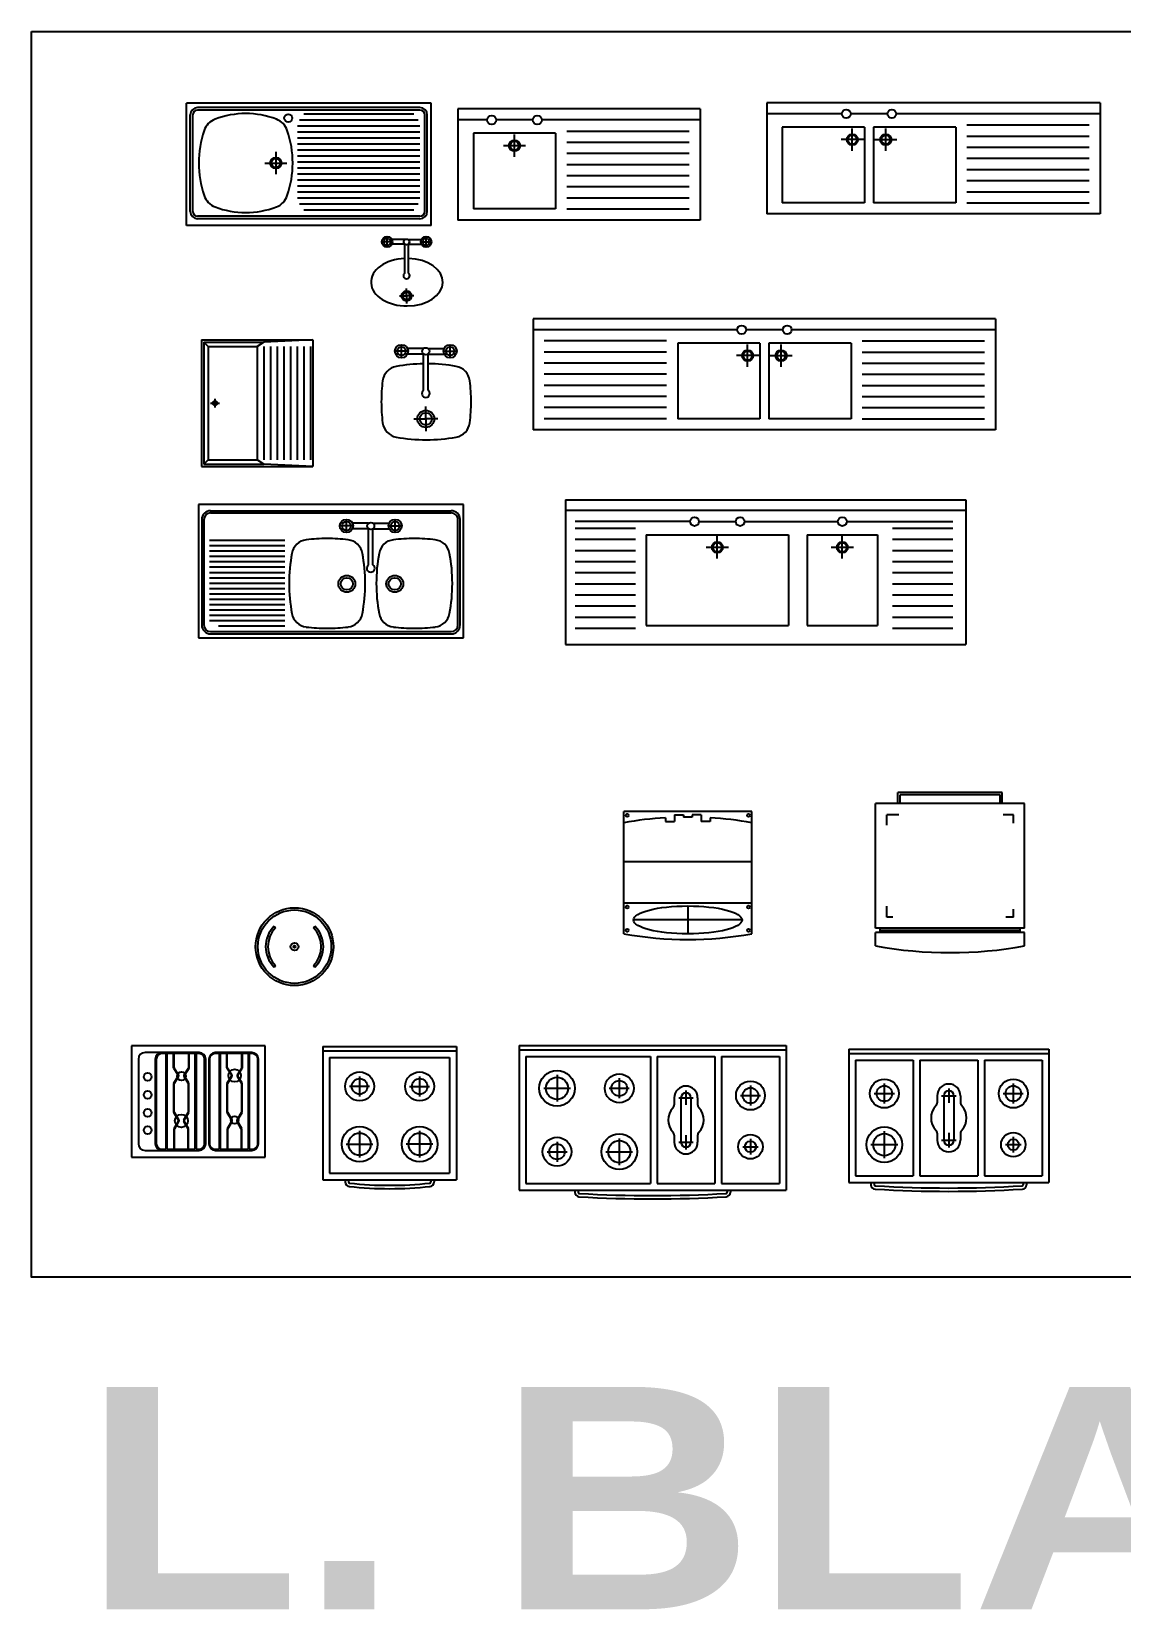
# Model space of a CAD drawing. Header units: centimetres. Extents: x 56177 to 99483, y 493 to 15482.
# Drawn here: x 59094 to 59584, y 3687 to 4398 of the extents above; entities that cross this region are included whole.
import ezdxf

# ---------------------------------------------------------------- set-up
doc = ezdxf.new("R2010")
doc.units = ezdxf.units.CM
doc.header["$MEASUREMENT"] = 0
doc.layers.add('010', color=252, linetype='Continuous')
doc.layers.add('010_BLOQUES', color=250, linetype='Continuous')
doc.styles.get("Standard").update_dxf_attribs({"font": 'txt.shx'})

# ---------------------------------------------------------------- blocks, each defined once
blk = doc.blocks.new('A$C45623FF6')
at = {"layer": '010_BLOQUES'}
for p, q in [((1.7964, -0.3216), (0.6964, -0.3216)), ((0.6964, -0.8716), (0.6964, -0.3216)), ((1.7464, -0.3416), (0.7464, -0.3416)), ((1.7464, -0.3526), (0.7464, -0.3526)), ((1.7964, -0.8716), (1.7964, -0.3216)), ((0.7134, -0.8086), (0.7134, -0.3746)), ((0.7244, -0.8086), (0.7244, -0.3746)), ((1.7464, -0.4256), (1.1964, -0.4256)), ((1.7384, -0.3986), (1.2044, -0.3986)), ((1.7184, -0.3716), (1.2244, -0.3716)), ((1.7684, -0.8086), (1.7684, -0.3746)), ((1.7794, -0.8086), (1.7794, -0.3746)), ((1.7464, -0.4526), (1.1964, -0.4526)), ((1.7464, -0.4796), (1.1964, -0.4796)), ((1.0985, -0.5411), (1.0985, -0.6411)), ((1.7464, -0.5066), (1.1964, -0.5066)), ((1.7464, -0.5336), (1.1964, -0.5336)), ((1.7464, -0.5606), (1.1964, -0.5606)), ((1.0485, -0.5911), (1.1485, -0.5911)), ((1.7464, -0.5876), (1.1964, -0.5876)), ((1.7464, -0.6146), (1.1964, -0.6146)), ((1.7464, -0.6416), (1.1964, -0.6416)), ((1.7464, -0.6686), (1.1964, -0.6686)), ((1.7464, -0.6956), (1.1964, -0.6956)), ((1.7464, -0.7226), (1.1964, -0.7226)), ((1.7464, -0.7496), (1.1964, -0.7496)), ((1.7384, -0.7766), (1.2044, -0.7766)), ((1.7464, -0.8306), (0.7464, -0.8306)), ((1.7464, -0.8416), (0.7464, -0.8416)), ((1.7184, -0.8036), (1.2244, -0.8036)), ((1.7964, -0.8716), (0.6964, -0.8716))]:
    blk.add_line(p, q, dxfattribs=at)
for centre, radius in [((1.1544, -0.3886), 0.018), ((1.0985, -0.5911), 0.025), ((1.0985, -0.5911), 0.02)]:
    blk.add_circle(centre, radius, dxfattribs=at)
for centre, radius, start, end in [((0.7464, -0.3746), 0.033, 90, 180), ((0.7464, -0.3746), 0.022, 90, 180), ((1.7464, -0.3746), 0.033, 0, 90), ((1.7464, -0.3746), 0.022, 0, 90), ((0.8544, -0.4716), 0.083, 110.88839, 160.99761), ((0.9629, -0.7559), 0.3873, 69.11161, 110.88839), ((1.0714, -0.4716), 0.083, 19.00239, 69.11161), ((1.2014, -0.5911), 0.45, 160.99761, 199.00239), ((0.7244, -0.5911), 0.45, 340.99761, 19.00239), ((0.8544, -0.7106), 0.083, 199.00239, 249.11161), ((1.0714, -0.7106), 0.083, 290.88839, 340.99761), ((0.7464, -0.8086), 0.033, 180, 270), ((0.7464, -0.8086), 0.022, 180, 270), ((0.9629, -0.4263), 0.3873, 249.11161, 290.88839), ((1.7464, -0.8086), 0.033, 270, 0), ((1.7464, -0.8086), 0.022, 270, 0)]:
    blk.add_arc(centre, radius, start, end, dxfattribs=at)
blk = doc.blocks.new('A$C554416AC')
at = {"layer": '010_BLOQUES'}
for p, q in [((3.0068, -0.3473), (1.9168, -0.3473)), ((1.9168, -0.3473), (1.9168, -0.8473)), ((3.0068, -0.3473), (3.0068, -0.8473)), ((2.0493, -0.3973), (1.9168, -0.3973)), ((2.2543, -0.3973), (2.0893, -0.3973)), ((3.0068, -0.3973), (2.2943, -0.3973)), ((2.3568, -0.4573), (1.9868, -0.4573)), ((1.9868, -0.4573), (1.9868, -0.7973)), ((2.1718, -0.5633), (2.1718, -0.4633)), ((2.3568, -0.4573), (2.3568, -0.7973)), ((2.4068, -0.4473), (2.9568, -0.4473)), ((2.4068, -0.4973), (2.9568, -0.4973)), ((2.2218, -0.5133), (2.1218, -0.5133)), ((2.4068, -0.5473), (2.9568, -0.5473)), ((2.4068, -0.5973), (2.9568, -0.5973)), ((2.4068, -0.6473), (2.9568, -0.6473)), ((2.4068, -0.6973), (2.9568, -0.6973)), ((2.4068, -0.7473), (2.9568, -0.7473)), ((3.0068, -0.8473), (1.9168, -0.8473)), ((2.3568, -0.7973), (1.9868, -0.7973)), ((2.4068, -0.7973), (2.9568, -0.7973))]:
    blk.add_line(p, q, dxfattribs=at)
for centre, radius in [((2.0693, -0.3973), 0.02), ((2.2743, -0.3973), 0.02), ((2.1718, -0.5133), 0.025), ((2.1718, -0.5133), 0.02)]:
    blk.add_circle(centre, radius, dxfattribs=at)
blk = doc.blocks.new('A$C5D287D89')
at = {"layer": '010_BLOQUES'}
for p, q in [((4.8063, -0.3198), (3.3063, -0.3198)), ((3.3063, -0.3198), (3.3063, -0.8198)), ((4.8063, -0.3198), (4.8063, -0.8198)), ((3.6438, -0.3698), (3.3063, -0.3698)), ((3.8488, -0.3698), (3.6838, -0.3698)), ((4.8063, -0.3698), (3.8888, -0.3698)), ((4.2063, -0.4198), (4.7563, -0.4198)), ((3.7463, -0.4298), (3.3763, -0.4298)), ((3.3763, -0.4298), (3.3763, -0.7698)), ((3.7409, -0.4858), (3.6409, -0.4858)), ((3.6909, -0.5358), (3.6909, -0.4358)), ((3.7463, -0.4298), (3.7463, -0.7698)), ((4.1563, -0.4298), (3.7863, -0.4298)), ((3.7863, -0.4298), (3.7863, -0.7698)), ((3.7916, -0.4858), (3.8916, -0.4858)), ((3.8416, -0.5358), (3.8416, -0.4358)), ((4.1563, -0.4298), (4.1563, -0.7698)), ((4.2063, -0.4698), (4.7563, -0.4698)), ((4.2063, -0.5198), (4.7563, -0.5198)), ((4.2063, -0.5698), (4.7563, -0.5698)), ((4.2063, -0.6198), (4.7563, -0.6198)), ((4.2063, -0.6698), (4.7563, -0.6698)), ((3.7463, -0.7698), (3.3763, -0.7698)), ((4.1563, -0.7698), (3.7863, -0.7698)), ((4.2063, -0.7198), (4.7563, -0.7198)), ((4.2063, -0.7698), (4.7563, -0.7698)), ((4.8063, -0.8198), (3.3063, -0.8198))]:
    blk.add_line(p, q, dxfattribs=at)
for centre, radius in [((3.6638, -0.3698), 0.02), ((3.8688, -0.3698), 0.02), ((3.6909, -0.4858), 0.025), ((3.6909, -0.4858), 0.02), ((3.8416, -0.4858), 0.025), ((3.8416, -0.4858), 0.02)]:
    blk.add_circle(centre, radius, dxfattribs=at)
blk = doc.blocks.new('A$C451C27B1')
for p, q in [((0.7644, -1.386), (1.2644, -1.386)), ((0.7644, -1.386), (0.7644, -1.956)), ((0.7944, -1.416), (0.7744, -1.396)), ((0.7744, -1.396), (1.0444, -1.396)), ((0.7744, -1.396), (0.7744, -1.946)), ((0.7944, -1.416), (1.0144, -1.416)), ((0.7944, -1.416), (0.7944, -1.926)), ((1.0444, -1.396), (1.0144, -1.416)), ((1.0144, -1.416), (1.0144, -1.926)), ((1.2644, -1.386), (1.0444, -1.396)), ((1.0444, -1.416), (1.0444, -1.926)), ((1.0744, -1.416), (1.0744, -1.926)), ((1.1044, -1.416), (1.1044, -1.926)), ((1.1344, -1.416), (1.1344, -1.926)), ((1.1644, -1.416), (1.1644, -1.926)), ((1.1944, -1.416), (1.1944, -1.926)), ((1.2244, -1.416), (1.2244, -1.926)), ((1.2544, -1.416), (1.2544, -1.926)), ((1.2644, -1.386), (1.2644, -1.956)), ((0.8044, -1.671), (0.8444, -1.671)), ((0.8244, -1.651), (0.8244, -1.691)), ((0.7644, -1.956), (1.2644, -1.956)), ((0.7944, -1.926), (0.7744, -1.946)), ((0.7744, -1.946), (1.0444, -1.946)), ((0.7944, -1.926), (1.0144, -1.926)), ((1.0444, -1.946), (1.0144, -1.926)), ((1.2644, -1.956), (1.0444, -1.946))]:
    blk.add_line(p, q)
blk.add_circle((0.8244, -1.671), 0.01)
blk = doc.blocks.new('A$C79B8653F')
at = {"layer": '010_BLOQUES'}
for p, q in [((4.3358, -1.291), (2.2558, -1.291)), ((2.2558, -1.291), (2.2558, -1.791)), ((3.1733, -1.341), (2.2558, -1.341)), ((3.3783, -1.341), (3.2133, -1.341)), ((4.3358, -1.341), (3.4183, -1.341)), ((4.3358, -1.291), (4.3358, -1.791)), ((2.8558, -1.391), (2.3058, -1.391)), ((3.2758, -1.401), (2.9058, -1.401)), ((2.9058, -1.401), (2.9058, -1.741)), ((3.2204, -1.507), (3.2204, -1.407)), ((3.2758, -1.401), (3.2758, -1.741)), ((3.3158, -1.401), (3.3158, -1.741)), ((3.6858, -1.401), (3.3158, -1.401)), ((3.3711, -1.507), (3.3711, -1.407)), ((3.6858, -1.401), (3.6858, -1.741)), ((3.7358, -1.391), (4.2858, -1.391)), ((2.8558, -1.441), (2.3058, -1.441)), ((2.8558, -1.491), (2.3058, -1.491)), ((3.2704, -1.457), (3.1704, -1.457)), ((3.3211, -1.457), (3.4211, -1.457)), ((3.7358, -1.441), (4.2858, -1.441)), ((3.7358, -1.491), (4.2858, -1.491)), ((2.8558, -1.541), (2.3058, -1.541)), ((3.7358, -1.541), (4.2858, -1.541)), ((2.8558, -1.591), (2.3058, -1.591)), ((3.7358, -1.591), (4.2858, -1.591)), ((2.8558, -1.641), (2.3058, -1.641)), ((2.8558, -1.691), (2.3058, -1.691)), ((3.7358, -1.641), (4.2858, -1.641)), ((3.7358, -1.691), (4.2858, -1.691)), ((2.8558, -1.741), (2.3058, -1.741)), ((3.2758, -1.741), (2.9058, -1.741)), ((3.6858, -1.741), (3.3158, -1.741)), ((3.7358, -1.741), (4.2858, -1.741)), ((4.3358, -1.791), (2.2558, -1.791))]:
    blk.add_line(p, q, dxfattribs=at)
for centre, radius in [((3.1933, -1.341), 0.02), ((3.3983, -1.341), 0.02), ((3.2204, -1.457), 0.025), ((3.2204, -1.457), 0.02), ((3.3711, -1.457), 0.025), ((3.3711, -1.457), 0.02)]:
    blk.add_circle(centre, radius, dxfattribs=at)
blk = doc.blocks.new('A$C510948FE')
at = {"layer": '010_BLOQUES'}
for p, q in [((0.7503, -2.1266), (0.7503, -2.7266)), ((1.9423, -2.1266), (0.7503, -2.1266)), ((1.9423, -2.7266), (1.9423, -2.1266)), ((0.7653, -2.1946), (0.7653, -2.6686)), ((0.7753, -2.1946), (0.7753, -2.6686)), ((0.8053, -2.1546), (1.8873, -2.1546)), ((0.8053, -2.1646), (1.8873, -2.1646)), ((1.4158, -2.2529), (1.4158, -2.1936)), ((1.6348, -2.2529), (1.6348, -2.1936)), ((1.9173, -2.6686), (1.9173, -2.1946)), ((1.9273, -2.6686), (1.9273, -2.1946)), ((1.4455, -2.2233), (1.3861, -2.2233)), ((1.5153, -2.2108), (1.4427, -2.2108)), ((1.5153, -2.2358), (1.4427, -2.2358)), ((1.5153, -2.3985), (1.5153, -2.2358)), ((1.5353, -2.2108), (1.6079, -2.2108)), ((1.5353, -2.3985), (1.5353, -2.2358)), ((1.5353, -2.2358), (1.6079, -2.2358)), ((1.6051, -2.2233), (1.6644, -2.2233)), ((1.1383, -2.2887), (0.8003, -2.2887)), ((1.1383, -2.3128), (0.8003, -2.3128)), ((1.1383, -2.3369), (0.8003, -2.3369)), ((1.1383, -2.361), (0.8003, -2.361)), ((1.1383, -2.3851), (0.8003, -2.3851)), ((1.1383, -2.4092), (0.8003, -2.4092)), ((1.1383, -2.4333), (0.8003, -2.4333)), ((1.1383, -2.4574), (0.8003, -2.4574)), ((1.1383, -2.4815), (0.8003, -2.4815)), ((1.1383, -2.5057), (0.8003, -2.5057)), ((1.1383, -2.5298), (0.8003, -2.5298)), ((1.1383, -2.5539), (0.8003, -2.5539)), ((1.1383, -2.578), (0.8003, -2.578)), ((1.1383, -2.6021), (0.8003, -2.6021)), ((1.1383, -2.6262), (0.8003, -2.6262)), ((1.1383, -2.6503), (0.8003, -2.6503)), ((0.8053, -2.6986), (1.8873, -2.6986)), ((1.1383, -2.6744), (0.8406, -2.6744)), ((0.7503, -2.7266), (1.9423, -2.7266)), ((0.8053, -2.7086), (1.8873, -2.7086))]:
    blk.add_line(p, q, dxfattribs=at)
for centre, radius in [((1.4158, -2.2233), 0.0297), ((1.4158, -2.2233), 0.0197), ((1.6348, -2.2233), 0.0297), ((1.6348, -2.2233), 0.0197), ((1.5253, -2.2233), 0.016), ((1.4175, -2.4836), 0.038), ((1.4175, -2.4836), 0.0275), ((1.6331, -2.4836), 0.038), ((1.6331, -2.4836), 0.0275)]:
    blk.add_circle(centre, radius, dxfattribs=at)
for centre, radius, start, end in [((0.8053, -2.1946), 0.04, 90, 180), ((0.8053, -2.1946), 0.03, 90, 180), ((1.8873, -2.1946), 0.04, 0, 90.01679), ((1.8873, -2.1946), 0.03, 0, 90.02074), ((1.2443, -2.3599), 0.075, 97.23, 169.61876), ((1.3293, -3.0296), 0.75, 90, 97.23), ((1.3293, -3.0296), 0.75, 82.77, 90), ((1.4142, -2.3599), 0.075, 10.38124, 82.77), ((1.6363, -2.3599), 0.075, 97.23, 169.61876), ((1.7213, -3.0296), 0.75, 90, 97.23), ((1.7213, -3.0296), 0.75, 82.77, 90), ((1.8062, -2.3599), 0.075, 10.38124, 82.77), ((1.9083, -2.4816), 0.75, 169.61876, 180), ((0.7503, -2.4816), 0.75, 0, 10.38124), ((1.5253, -2.4131), 0.0177, 124.43834, 55.56166), ((2.3003, -2.4816), 0.75, 169.61876, 180), ((1.1423, -2.4816), 0.75, 0, 10.38124), ((1.9083, -2.4816), 0.75, 180, 190.38124), ((0.7503, -2.4816), 0.75, 349.61876, 0), ((2.3003, -2.4816), 0.75, 180, 190.38124), ((1.1423, -2.4816), 0.75, 349.61876, 0), ((1.2443, -2.6032), 0.075, 190.38124, 262.77), ((1.4142, -2.6032), 0.075, 277.23, 349.61876), ((1.6363, -2.6032), 0.075, 190.38124, 262.77), ((1.8062, -2.6032), 0.075, 277.23, 349.61876), ((0.8053, -2.6686), 0.04, 180, 270), ((0.8053, -2.6686), 0.03, 180, 270), ((1.3293, -1.9336), 0.75, 262.77, 270), ((1.3293, -1.9336), 0.75, 270, 277.23), ((1.7213, -1.9336), 0.75, 262.77, 270), ((1.7213, -1.9336), 0.75, 270, 277.23), ((1.8873, -2.6686), 0.04, 270, 0), ((1.8873, -2.6686), 0.03, 270, 0)]:
    blk.add_arc(centre, radius, start, end, dxfattribs=at)
blk = doc.blocks.new('A$C1BD46D22')
at = {"layer": '010_BLOQUES'}
for p, q in [((2.4017, -2.1057), (4.2017, -2.1057)), ((2.4017, -2.1057), (2.4017, -2.7557)), ((4.2017, -2.1057), (4.2017, -2.7557)), ((2.4017, -2.1529), (4.2017, -2.1529)), ((2.9615, -2.2034), (2.4446, -2.2034)), ((3.0015, -2.2034), (3.1665, -2.2034)), ((3.2065, -2.2034), (3.6261, -2.2034)), ((3.6661, -2.2034), (4.1435, -2.2034)), ((2.7156, -2.2345), (2.4446, -2.2345)), ((2.7641, -2.2634), (3.4038, -2.2634)), ((2.7641, -2.2634), (2.7641, -2.6707)), ((3.084, -2.3694), (3.084, -2.2694)), ((3.4038, -2.2634), (3.4038, -2.6707)), ((3.4882, -2.2634), (3.4882, -2.6707)), ((3.4882, -2.2634), (3.8041, -2.2634)), ((3.6461, -2.3694), (3.6461, -2.2694)), ((3.8041, -2.2634), (3.8041, -2.6707)), ((4.1435, -2.2345), (3.8725, -2.2345)), ((2.7156, -2.2845), (2.4446, -2.2845)), ((2.7156, -2.3345), (2.4446, -2.3345)), ((3.134, -2.3194), (3.034, -2.3194)), ((3.6961, -2.3194), (3.5961, -2.3194)), ((4.1435, -2.2845), (3.8725, -2.2845)), ((4.1435, -2.3345), (3.8725, -2.3345)), ((2.7156, -2.3845), (2.4446, -2.3845)), ((4.1435, -2.3845), (3.8725, -2.3845)), ((2.7156, -2.4345), (2.4446, -2.4345)), ((2.7156, -2.4845), (2.4446, -2.4845)), ((4.1435, -2.4345), (3.8725, -2.4345)), ((4.1435, -2.4845), (3.8725, -2.4845)), ((2.7156, -2.5345), (2.4446, -2.5345)), ((4.1435, -2.5345), (3.8725, -2.5345)), ((2.7156, -2.5845), (2.4446, -2.5845)), ((4.1435, -2.5845), (3.8725, -2.5845)), ((2.7156, -2.6345), (2.4446, -2.6345)), ((2.7156, -2.6845), (2.4446, -2.6845)), ((2.7641, -2.6707), (3.4038, -2.6707)), ((3.4882, -2.6707), (3.8041, -2.6707)), ((4.1435, -2.6345), (3.8725, -2.6345)), ((4.1435, -2.6845), (3.8725, -2.6845)), ((2.4017, -2.7557), (4.2017, -2.7557))]:
    blk.add_line(p, q, dxfattribs=at)
for centre, radius in [((2.9815, -2.2034), 0.02), ((3.1865, -2.2034), 0.02), ((3.6461, -2.2034), 0.02), ((3.084, -2.3194), 0.025), ((3.084, -2.3194), 0.02), ((3.6461, -2.3194), 0.025), ((3.6461, -2.3194), 0.02)]:
    blk.add_circle(centre, radius, dxfattribs=at)
blk = doc.blocks.new('A$C6DFC5692')
for p, q in [((1.0905, -4.0234), (1.0976, -4.0304)), ((1.2673, -4.0304), (1.2744, -4.0234)), ((1.0905, -4.2072), (1.0976, -4.2001)), ((1.2673, -4.2001), (1.2744, -4.2072))]:
    blk.add_line(p, q)
for radius in [0.175, 0.165, 0.0175, 0.005]:
    blk.add_circle((1.1825, -4.1153), radius)
for radius, start, end in [(0.13, 135, 225), (0.12, 135, 225), (0.12, 315, 45), (0.13, 315, 45)]:
    blk.add_arc((1.1825, -4.1153), radius, start, end)
blk = doc.blocks.new('A$C4C4A5B3F')
at = {"layer": '010_BLOQUES'}
for p, q in [((3.2391, -3.5072), (2.6633, -3.5072)), ((2.6633, -4.0572), (2.6633, -3.5072)), ((2.8512, -3.5352), (2.8512, -3.5521)), ((2.8512, -3.5521), (2.8912, -3.5521)), ((2.8912, -3.5221), (2.8912, -3.5521)), ((2.8912, -3.5221), (2.9312, -3.5221)), ((2.9312, -3.5221), (2.9312, -3.5322)), ((2.9712, -3.5221), (2.9712, -3.5322)), ((3.0112, -3.5221), (2.9712, -3.5221)), ((3.0112, -3.5221), (3.0112, -3.5521)), ((3.0512, -3.5521), (3.0112, -3.5521)), ((3.0512, -3.5352), (3.0512, -3.5521)), ((3.2391, -4.0572), (3.2391, -3.5072)), ((3.2391, -3.7332), (2.6633, -3.7332)), ((3.2391, -3.9195), (2.6633, -3.9195)), ((2.9512, -3.9321), (2.9512, -4.0579)), ((3.1954, -3.995), (2.707, -3.995))]:
    blk.add_line(p, q, dxfattribs=at)
for centre in [(2.6783, -3.525), (3.2241, -3.525), (2.6783, -3.9373), (3.2241, -3.9373), (2.6783, -4.0411), (3.2241, -4.0411)]:
    blk.add_circle(centre, 0.0067, dxfattribs=at)
for centre, start, end in [((2.9512, -5.1524), 93.53841, 100.23463), ((2.9512, -5.1524), 89.29275, 90.70725), ((2.9512, -5.1524), 79.76537, 86.46159), ((2.9512, -2.4627), 259.76537, 280.23463)]:
    blk.add_arc(centre, 1.6203, start, end, dxfattribs=at)
blk.add_ellipse((2.9512, -3.995), major_axis=(0.2442, 0), ratio=0.257639, dxfattribs=at)
blk = doc.blocks.new('A$C2F864F2A')
at = {"layer": '010_BLOQUES'}
for p, q in [((4.4657, -3.4721), (3.7957, -3.4721)), ((3.7957, -4.0321), (3.7957, -3.4721)), ((4.3657, -3.4221), (3.8957, -3.4221)), ((3.8957, -3.4721), (3.8957, -3.4221)), ((4.3557, -3.4321), (3.9057, -3.4321)), ((3.9057, -3.4721), (3.9057, -3.4321)), ((4.3557, -3.4721), (4.3557, -3.4321)), ((4.3657, -3.4721), (4.3657, -3.4221)), ((4.4657, -4.0321), (4.4657, -3.4721)), ((3.8997, -3.5221), (3.8457, -3.5221)), ((3.8457, -3.5688), (3.8457, -3.5221)), ((4.4157, -3.5221), (4.3696, -3.5221)), ((4.4157, -3.5595), (4.4157, -3.5221)), ((3.8457, -3.9821), (3.8457, -3.9332)), ((4.4157, -3.9821), (4.4157, -3.9464)), ((4.4657, -4.0321), (3.7957, -4.0321)), ((3.7957, -4.1121), (3.7957, -4.0521)), ((4.4657, -4.0521), (3.7957, -4.0521)), ((3.8157, -4.0521), (3.8157, -4.0321)), ((4.4457, -4.0421), (3.8157, -4.0421)), ((3.8734, -3.9821), (3.8457, -3.9821)), ((4.4157, -3.9821), (4.3808, -3.9821)), ((4.4457, -4.0521), (4.4457, -4.0321)), ((4.4657, -4.1121), (4.4657, -4.0521))]:
    blk.add_line(p, q, dxfattribs=at)
blk.add_arc((4.1307, -2.2566), 1.8854, 259.76537, 280.23463, dxfattribs=at)
blk = doc.blocks.new('A$C7AFF76AE')
at = {"layer": '010_BLOQUES'}
for p, q in [((0.45, 1.0397), (0.45, 0.5397)), ((1.05, 1.0397), (0.45, 1.0397)), ((0.7546, 1.0097), (0.51, 1.0097)), ((0.6034, 1.0047), (0.5856, 1.0047)), ((0.6034, 1.0047), (0.6034, 0.5747)), ((0.7347, 1.0047), (0.6084, 1.0047)), ((0.6084, 1.0047), (0.6084, 0.5747)), ((0.6385, 0.9415), (0.6385, 1.0047)), ((0.6405, 0.9421), (0.6405, 1.0047)), ((0.7066, 0.9421), (0.7066, 1.0047)), ((0.7086, 0.9415), (0.7086, 1.0047)), ((0.7347, 1.0047), (0.7347, 0.5747)), ((0.7532, 1.0047), (0.7397, 1.0047)), ((0.7397, 1.0047), (0.7397, 0.5747)), ((0.8429, 1.0047), (0.8251, 1.0047)), ((0.99, 1.0097), (0.8256, 1.0097)), ((0.8429, 1.0047), (0.8429, 0.5747)), ((0.9742, 1.0047), (0.8479, 1.0047)), ((0.8479, 1.0047), (0.8479, 0.5747)), ((0.878, 0.9415), (0.878, 1.0047)), ((0.88, 0.9421), (0.88, 1.0047)), ((0.9462, 0.9421), (0.9462, 1.0047)), ((0.9481, 0.9415), (0.9481, 1.0047)), ((0.9742, 1.0047), (0.9742, 0.5747)), ((0.9927, 1.0047), (0.9792, 1.0047)), ((0.9792, 1.0047), (0.9792, 0.5747)), ((1.05, 0.5397), (1.05, 1.0397)), ((0.48, 0.9797), (0.48, 0.5997)), ((0.5556, 0.9797), (0.5556, 0.5997)), ((0.5606, 0.9797), (0.5606, 0.5997)), ((0.659, 0.9085), (0.6391, 0.9395)), ((0.6607, 0.9096), (0.6411, 0.9401)), ((0.6864, 0.9096), (0.706, 0.9401)), ((0.6881, 0.9085), (0.708, 0.9395)), ((0.7782, 0.5997), (0.7782, 0.9797)), ((0.7832, 0.5997), (0.7832, 0.9797)), ((0.7975, 0.9797), (0.7975, 0.5997)), ((0.8001, 0.9797), (0.8001, 0.5997)), ((0.8985, 0.9085), (0.8787, 0.9395)), ((0.9002, 0.9096), (0.8806, 0.9401)), ((0.9259, 0.9096), (0.9455, 0.9401)), ((0.9276, 0.9085), (0.9475, 0.9395)), ((1.0177, 0.5997), (1.0177, 0.9797)), ((1.02, 0.5997), (1.02, 0.9797)), ((0.6397, 0.7417), (0.6397, 0.8702)), ((0.6403, 0.8723), (0.6591, 0.9032)), ((0.6417, 0.7423), (0.6417, 0.8697)), ((0.6423, 0.8717), (0.6608, 0.9022)), ((0.7048, 0.8717), (0.6863, 0.9022)), ((0.7068, 0.8723), (0.688, 0.9032)), ((0.7054, 0.7423), (0.7054, 0.8697)), ((0.7074, 0.7417), (0.7074, 0.8702)), ((0.8793, 0.7417), (0.8793, 0.8702)), ((0.8799, 0.8723), (0.8986, 0.9032)), ((0.8813, 0.7423), (0.8813, 0.8697)), ((0.8819, 0.8717), (0.9003, 0.9022)), ((0.9443, 0.8717), (0.9258, 0.9022)), ((0.9463, 0.8723), (0.9276, 0.9032)), ((0.9449, 0.7423), (0.9449, 0.8697)), ((0.9469, 0.7417), (0.9469, 0.8702)), ((0.6604, 0.7061), (0.6403, 0.7397)), ((0.6622, 0.7071), (0.6423, 0.7402)), ((0.685, 0.7071), (0.7048, 0.7402)), ((0.6867, 0.7061), (0.7068, 0.7397)), ((0.9, 0.7061), (0.8798, 0.7397)), ((0.9017, 0.7071), (0.8818, 0.7402)), ((0.9245, 0.7071), (0.9443, 0.7402)), ((0.9262, 0.7061), (0.9463, 0.7397)), ((0.641, 0.5747), (0.641, 0.6656)), ((0.6415, 0.6675), (0.6605, 0.7011)), ((0.643, 0.5747), (0.643, 0.665)), ((0.6435, 0.667), (0.6622, 0.7001)), ((0.7036, 0.667), (0.6849, 0.7001)), ((0.7056, 0.6675), (0.6866, 0.7011)), ((0.7041, 0.5747), (0.7041, 0.665)), ((0.7061, 0.5747), (0.7061, 0.6656)), ((0.8805, 0.5747), (0.8805, 0.6656)), ((0.881, 0.6675), (0.9, 0.7011)), ((0.8825, 0.5747), (0.8825, 0.665)), ((0.883, 0.667), (0.9018, 0.7001)), ((0.9431, 0.667), (0.9244, 0.7001)), ((0.9451, 0.6675), (0.9261, 0.7011)), ((0.9437, 0.5747), (0.9437, 0.665)), ((0.9457, 0.5747), (0.9457, 0.6656)), ((0.51, 0.5697), (0.7532, 0.5697)), ((0.5856, 0.5747), (0.6034, 0.5747)), ((0.6084, 0.5747), (0.7347, 0.5747)), ((0.7397, 0.5747), (0.7532, 0.5747)), ((0.8251, 0.5747), (0.8429, 0.5747)), ((0.8275, 0.5737), (0.8313, 0.5737)), ((0.8275, 0.5697), (0.8818, 0.5697)), ((0.8479, 0.5747), (0.9742, 0.5747)), ((0.8818, 0.5697), (0.99, 0.5697)), ((0.9792, 0.5747), (0.9927, 0.5747)), ((0.9863, 0.5737), (0.99, 0.5737)), ((0.45, 0.5397), (1.05, 0.5397))]:
    blk.add_line(p, q, dxfattribs=at)
for centre, radius in [((0.9133, 0.9061), 0.0284), ((0.5218, 0.9003), 0.0176), ((0.6736, 0.9033), 0.0197), ((0.5218, 0.8196), 0.0176), ((0.5218, 0.7388), 0.0176), ((0.6736, 0.7022), 0.0295), ((0.9133, 0.7063), 0.017), ((0.5218, 0.6607), 0.0176)]:
    blk.add_circle(centre, radius, dxfattribs=at)
for centre, radius, start, end in [((0.51, 0.9797), 0.03, 90, 180), ((0.5856, 0.9797), 0.03, 90, 180), ((0.5856, 0.9797), 0.025, 90, 180), ((0.7532, 0.9797), 0.03, 0, 90), ((0.7532, 0.9797), 0.025, 0, 90), ((0.8275, 0.9797), 0.03, 92.74087, 180), ((0.8251, 0.9797), 0.025, 90, 180), ((0.8275, 0.9797), 0.03, 90, 92.74087), ((0.99, 0.9797), 0.03, 0, 90), ((0.9927, 0.9797), 0.025, 0, 90), ((0.6425, 0.9416), 0.004, 181.09852, 212.72098), ((0.6445, 0.9422), 0.004, 181.09852, 212.72098), ((0.7026, 0.9422), 0.004, 327.27902, 358.90148), ((0.7046, 0.9416), 0.004, 327.27902, 358.90148), ((0.882, 0.9416), 0.004, 181.09852, 212.72098), ((0.884, 0.9422), 0.004, 181.09852, 212.72098), ((0.9422, 0.9422), 0.004, 327.27902, 358.90148), ((0.9441, 0.9416), 0.004, 327.27902, 358.90148), ((0.6437, 0.8702), 0.004, 148.75017, 180), ((0.6457, 0.8697), 0.004, 148.75017, 180), ((0.6548, 0.9058), 0.005, 328.75017, 32.72098), ((0.6548, 0.9058), 0.007, 328.75017, 32.72098), ((0.6923, 0.9058), 0.007, 147.27902, 211.24983), ((0.6923, 0.9058), 0.005, 147.27902, 211.24983), ((0.7014, 0.8697), 0.004, 0, 31.24983), ((0.7034, 0.8702), 0.004, 0, 31.24983), ((0.8833, 0.8702), 0.004, 148.75017, 180), ((0.8853, 0.8697), 0.004, 148.75017, 180), ((0.8943, 0.9058), 0.005, 328.75017, 32.72098), ((0.8943, 0.9058), 0.007, 328.75017, 32.72098), ((0.9318, 0.9058), 0.007, 147.27902, 211.24983), ((0.9318, 0.9058), 0.005, 147.27902, 211.24983), ((0.9409, 0.8697), 0.004, 0, 31.24983), ((0.9429, 0.8702), 0.004, 0, 31.24983), ((0.6437, 0.7417), 0.004, 180, 210.94994), ((0.6457, 0.7423), 0.004, 180, 210.94994), ((0.7014, 0.7423), 0.004, 329.05006, 0), ((0.7034, 0.7417), 0.004, 329.05006, 0), ((0.8833, 0.7417), 0.004, 180, 210.94994), ((0.8853, 0.7423), 0.004, 180, 210.94994), ((0.9409, 0.7423), 0.004, 329.05006, 0), ((0.9429, 0.7417), 0.004, 329.05006, 0), ((0.645, 0.6656), 0.004, 150.47465, 180), ((0.647, 0.665), 0.004, 150.47465, 180), ((0.6561, 0.7035), 0.005, 330.47465, 30.94994), ((0.6561, 0.7035), 0.007, 330.47465, 30.94994), ((0.691, 0.7035), 0.007, 149.05006, 209.52535), ((0.691, 0.7035), 0.005, 149.05006, 209.52535), ((0.7001, 0.665), 0.004, 0, 29.52535), ((0.7021, 0.6656), 0.004, 0, 29.52535), ((0.8845, 0.6656), 0.004, 150.47465, 180), ((0.8865, 0.665), 0.004, 150.47465, 180), ((0.8957, 0.7035), 0.005, 330.47465, 30.94994), ((0.8957, 0.7035), 0.007, 330.47465, 30.94994), ((0.9305, 0.7035), 0.007, 149.05006, 209.52535), ((0.9305, 0.7035), 0.005, 149.05006, 209.52535), ((0.9397, 0.665), 0.004, 0, 29.52535), ((0.9417, 0.6656), 0.004, 0, 29.52535), ((0.51, 0.5997), 0.03, 180, 270), ((0.5856, 0.5997), 0.03, 180, 270), ((0.5856, 0.5997), 0.025, 180, 270), ((0.7532, 0.5997), 0.025, 270, 0), ((0.7532, 0.5997), 0.03, 270, 0), ((0.8275, 0.5997), 0.03, 180, 270), ((0.8251, 0.5997), 0.025, 180, 270), ((0.99, 0.5997), 0.03, 270, 0), ((0.9927, 0.5997), 0.025, 270, 0)]:
    blk.add_arc(centre, radius, start, end, dxfattribs=at)
blk = doc.blocks.new('A$C67CC02E4')
at = {"layer": '010_BLOQUES'}
for p, q in [((1.3102, 1.0375), (1.3102, 0.4375)), ((1.3102, 1.0375), (1.9102, 1.0375)), ((1.3102, 1.0175), (1.9102, 1.0175)), ((1.9102, 1.0375), (1.9102, 0.4375)), ((1.3402, 0.9875), (1.8802, 0.9875)), ((1.3402, 0.9875), (1.3402, 0.4675)), ((1.8802, 0.9875), (1.8802, 0.4675)), ((1.5202, 0.8575), (1.4302, 0.8575)), ((1.4752, 0.9025), (1.4752, 0.8125)), ((1.7002, 0.8575), (1.7902, 0.8575)), ((1.7452, 0.9025), (1.7452, 0.8125)), ((1.4752, 0.6575), (1.4752, 0.5375)), ((1.7452, 0.6575), (1.7452, 0.5375)), ((1.4152, 0.5975), (1.5352, 0.5975)), ((1.8052, 0.5975), (1.6852, 0.5975)), ((1.3102, 0.4375), (1.9102, 0.4375)), ((1.3402, 0.4675), (1.8802, 0.4675)), ((1.4102, 0.4375), (1.4102, 0.4275)), ((1.4252, 0.4375), (1.4252, 0.4275)), ((1.7952, 0.4375), (1.7952, 0.4275)), ((1.8102, 0.4375), (1.8102, 0.4275))]:
    blk.add_line(p, q, dxfattribs=at)
for centre, radius in [((1.4752, 0.8575), 0.065), ((1.4752, 0.8575), 0.035), ((1.7452, 0.8575), 0.065), ((1.7452, 0.8575), 0.035), ((1.4752, 0.5975), 0.08), ((1.4752, 0.5975), 0.05), ((1.7452, 0.5975), 0.08), ((1.7452, 0.5975), 0.05)]:
    blk.add_circle(centre, radius, dxfattribs=at)
for centre, radius, start, end in [((1.4302, 0.4275), 0.02, 180, 266.52859), ((1.4302, 0.4275), 0.005, 180, 266.52859), ((1.7902, 0.4275), 0.005, 273.47141, 0), ((1.7902, 0.4275), 0.02, 273.47141, 0), ((1.6102, 2.0425), 1.645, 263.64034, 276.35966), ((1.6102, 2.0425), 1.63, 263.64034, 276.35966)]:
    blk.add_arc(centre, radius, start, end, dxfattribs=at)
blk = doc.blocks.new('A$C557664A3')
at = {"layer": '010_BLOQUES'}
for p, q in [((2.193, 1.0413), (2.193, 0.3913)), ((2.193, 1.0413), (3.393, 1.0413)), ((2.193, 1.0213), (3.393, 1.0213)), ((3.393, 1.0413), (3.393, 0.3913)), ((2.223, 0.9913), (2.223, 0.4213)), ((2.223, 0.9913), (2.783, 0.9913)), ((2.783, 0.9913), (2.783, 0.4213)), ((2.813, 0.9913), (2.813, 0.4213)), ((2.813, 0.9913), (3.073, 0.9913)), ((3.073, 0.9913), (3.073, 0.4213)), ((3.103, 0.9913), (3.103, 0.4213)), ((3.103, 0.9913), (3.363, 0.9913)), ((3.363, 0.9913), (3.363, 0.4213)), ((2.363, 0.9088), (2.363, 0.7888)), ((2.643, 0.8938), (2.643, 0.8038)), ((3.233, 0.8613), (3.233, 0.7713)), ((2.303, 0.8488), (2.423, 0.8488)), ((2.598, 0.8488), (2.688, 0.8488)), ((2.8905, 0.8063), (2.8905, 0.7752)), ((2.9105, 0.8063), (2.9755, 0.8063)), ((2.9205, 0.8063), (2.9205, 0.6063)), ((2.943, 0.8388), (2.943, 0.7738)), ((2.9655, 0.8063), (2.9655, 0.6063)), ((2.9955, 0.8063), (2.9955, 0.7752)), ((3.188, 0.8163), (3.278, 0.8163)), ((2.363, 0.6088), (2.363, 0.5188)), ((2.643, 0.6238), (2.643, 0.5038)), ((2.8905, 0.6374), (2.8905, 0.6063)), ((2.9105, 0.6063), (2.9755, 0.6063)), ((2.943, 0.6388), (2.943, 0.5738)), ((2.9955, 0.6374), (2.9955, 0.6063)), ((3.198, 0.5863), (3.268, 0.5863)), ((3.233, 0.6213), (3.233, 0.5513)), ((2.318, 0.5638), (2.408, 0.5638)), ((2.583, 0.5638), (2.703, 0.5638)), ((2.193, 0.3913), (3.393, 0.3913)), ((2.223, 0.4213), (2.783, 0.4213)), ((2.443, 0.3913), (2.443, 0.3813)), ((2.458, 0.3913), (2.458, 0.3813)), ((2.813, 0.4213), (3.073, 0.4213)), ((3.103, 0.4213), (3.363, 0.4213)), ((3.128, 0.3913), (3.128, 0.3813)), ((3.143, 0.3913), (3.143, 0.3813))]:
    blk.add_line(p, q, dxfattribs=at)
for centre, radius in [((2.363, 0.8488), 0.08), ((2.363, 0.8488), 0.05), ((2.643, 0.8488), 0.065), ((2.643, 0.8488), 0.035), ((3.233, 0.8163), 0.065), ((3.233, 0.8163), 0.035), ((2.643, 0.5638), 0.08), ((3.233, 0.5863), 0.055), ((2.363, 0.5638), 0.065), ((2.363, 0.5638), 0.035), ((2.643, 0.5638), 0.05), ((3.233, 0.5863), 0.025)]:
    blk.add_circle(centre, radius, dxfattribs=at)
for centre, radius, start, end in [((2.943, 0.8063), 0.0525, 0, 180), ((2.943, 0.8063), 0.0225, 0, 180), ((2.943, 0.7063), 0.08, 136.46885, 223.53115), ((2.8705, 0.7752), 0.02, 316.46885, 0), ((3.0155, 0.7752), 0.02, 180, 223.53115), ((2.943, 0.7063), 0.08, 316.46885, 43.53115), ((2.8705, 0.6374), 0.02, 0, 43.53115), ((3.0155, 0.6374), 0.02, 136.46885, 180), ((2.943, 0.6063), 0.0525, 180, 0), ((2.943, 0.6063), 0.0225, 180, 0), ((2.463, 0.3813), 0.02, 180, 266.52859), ((2.463, 0.3813), 0.005, 180, 266.52859), ((2.793, 5.8213), 5.47, 266.52859, 273.47141), ((2.793, 5.8213), 5.455, 266.52859, 273.47141), ((3.123, 0.3813), 0.005, 273.47141, 0), ((3.123, 0.3813), 0.02, 273.47141, 0)]:
    blk.add_arc(centre, radius, start, end, dxfattribs=at)
blk = doc.blocks.new('A$C0B232179')
at = {"layer": '010_BLOQUES'}
for p, q in [((3.6751, 1.0254), (3.6751, 0.4254)), ((3.6751, 1.0254), (4.5751, 1.0254)), ((3.6751, 1.0054), (4.5751, 1.0054)), ((4.5751, 1.0254), (4.5751, 0.4254)), ((3.7051, 0.9754), (3.9651, 0.9754)), ((3.7051, 0.9754), (3.7051, 0.4554)), ((3.9651, 0.9754), (3.9651, 0.4554)), ((3.9951, 0.9754), (3.9951, 0.4554)), ((3.9951, 0.9754), (4.2551, 0.9754)), ((4.2551, 0.9754), (4.2551, 0.4554)), ((4.2851, 0.9754), (4.2851, 0.4554)), ((4.2851, 0.9754), (4.5451, 0.9754)), ((4.5451, 0.9754), (4.5451, 0.4554)), ((3.8351, 0.8704), (3.8351, 0.7804)), ((4.4151, 0.8704), (4.4151, 0.7804)), ((3.7901, 0.8254), (3.8801, 0.8254)), ((4.0726, 0.8154), (4.0726, 0.7842)), ((4.0926, 0.8154), (4.1576, 0.8154)), ((4.1026, 0.8154), (4.1026, 0.6154)), ((4.1251, 0.8479), (4.1251, 0.7829)), ((4.1476, 0.8154), (4.1476, 0.6154)), ((4.1776, 0.8154), (4.1776, 0.7842)), ((4.3701, 0.8254), (4.4601, 0.8254)), ((3.8351, 0.6554), (3.8351, 0.5354)), ((4.0726, 0.6465), (4.0726, 0.6154)), ((4.1251, 0.6479), (4.1251, 0.5829)), ((4.1776, 0.6465), (4.1776, 0.6154)), ((3.7751, 0.5954), (3.8951, 0.5954)), ((4.0926, 0.6154), (4.1576, 0.6154)), ((4.3801, 0.5954), (4.4501, 0.5954)), ((4.4151, 0.6304), (4.4151, 0.5604)), ((3.7051, 0.4554), (3.9651, 0.4554)), ((3.9951, 0.4554), (4.2551, 0.4554)), ((4.2851, 0.4554), (4.5451, 0.4554)), ((3.6751, 0.4254), (4.5751, 0.4254)), ((3.7751, 0.4254), (3.7751, 0.4154)), ((3.7901, 0.4254), (3.7901, 0.4154)), ((4.4601, 0.4254), (4.4601, 0.4154)), ((4.4751, 0.4254), (4.4751, 0.4154))]:
    blk.add_line(p, q, dxfattribs=at)
for centre, radius in [((3.8351, 0.8254), 0.065), ((3.8351, 0.8254), 0.035), ((4.4151, 0.8254), 0.065), ((4.4151, 0.8254), 0.035), ((3.8351, 0.5954), 0.08), ((3.8351, 0.5954), 0.05), ((4.4151, 0.5954), 0.055), ((4.4151, 0.5954), 0.025)]:
    blk.add_circle(centre, radius, dxfattribs=at)
for centre, radius, start, end in [((4.1251, 0.8154), 0.0525, 0, 180), ((4.0526, 0.7842), 0.02, 316.46885, 0), ((4.1251, 0.8154), 0.0225, 0, 180), ((4.1976, 0.7842), 0.02, 180, 223.53115), ((4.1251, 0.7154), 0.08, 136.46885, 223.53115), ((4.1251, 0.7154), 0.08, 316.46885, 43.53115), ((4.0526, 0.6465), 0.02, 0, 43.53115), ((4.1976, 0.6465), 0.02, 136.46885, 180), ((4.1251, 0.6154), 0.0525, 180, 0), ((4.1251, 0.6154), 0.0225, 180, 0), ((3.7951, 0.4154), 0.02, 180, 266.52859), ((3.7951, 0.4154), 0.005, 180, 266.52859), ((4.1251, 5.8554), 5.47, 266.52859, 273.47141), ((4.1251, 5.8554), 5.455, 266.52859, 273.47141), ((4.4551, 0.4154), 0.005, 273.47141, 0), ((4.4551, 0.4154), 0.02, 273.47141, 0)]:
    blk.add_arc(centre, radius, start, end, dxfattribs=at)
blk = doc.blocks.new('A$C7FA76719')
at = {"layer": '010_BLOQUES'}
for p, q in [((0.0905, 0.3683), (0.0905, 0.4276)), ((0.3095, 0.3683), (0.3095, 0.4276)), ((0.1202, 0.398), (0.0609, 0.398)), ((0.19, 0.4105), (0.1174, 0.4105)), ((0.19, 0.3855), (0.1174, 0.3855)), ((0.19, 0.2227), (0.19, 0.3855)), ((0.21, 0.4105), (0.2826, 0.4105)), ((0.21, 0.2227), (0.21, 0.3855)), ((0.21, 0.3855), (0.2826, 0.3855)), ((0.2798, 0.398), (0.3391, 0.398)), ((0.2, 0.0938), (0.2, 0.1497)), ((0.1458, 0.0938), (0.2, 0.0938)), ((0.2542, 0.0938), (0.2, 0.0938)), ((0.2, 0.0938), (0.2, 0.038))]:
    blk.add_line(p, q, dxfattribs=at)
for centre, radius in [((0.0905, 0.398), 0.0297), ((0.3095, 0.398), 0.0297), ((0.0905, 0.398), 0.0197), ((0.2, 0.398), 0.016), ((0.3095, 0.398), 0.0197), ((0.2, 0.0938), 0.038), ((0.2, 0.0938), 0.0275)]:
    blk.add_circle(centre, radius, dxfattribs=at)
for centre, radius, start, end in [((0.0804, 0.256), 0.075, 100.38124, 172.77), ((0.202, -0.408), 0.75, 90.91677, 100.38124), ((0.202, -0.408), 0.75, 79.61876, 89.38883), ((0.3236, 0.256), 0.075, 7.23, 79.61876), ((0.75, 0.171), 0.75, 172.77, 180), ((0.2, 0.2081), 0.0177, 124.43834, 55.56166), ((-0.346, 0.171), 0.75, 360, 7.23), ((0.75, 0.171), 0.75, 180, 187.23), ((-0.346, 0.171), 0.75, 352.77, 0), ((0.0804, 0.086), 0.075, 187.23, 259.61876), ((0.3236, 0.086), 0.075, 280.38124, 352.77), ((0.202, 0.75), 0.75, 259.61876, 270), ((0.202, 0.75), 0.75, 270, 280.38124)]:
    blk.add_arc(centre, radius, start, end, dxfattribs=at)
blk = doc.blocks.new('A$C28B121D0')
at = {"layer": '010_BLOQUES'}
for p, q in [((0.1202, 0.3605), (0.0609, 0.3605)), ((0.0905, 0.3308), (0.0905, 0.3901)), ((0.19, 0.373), (0.1174, 0.373)), ((0.21, 0.373), (0.2826, 0.373)), ((0.2798, 0.3605), (0.3391, 0.3605)), ((0.3095, 0.3308), (0.3095, 0.3901)), ((0.19, 0.348), (0.1174, 0.348)), ((0.19, 0.1852), (0.19, 0.348)), ((0.21, 0.1852), (0.21, 0.348)), ((0.21, 0.348), (0.2826, 0.348)), ((0.2, 0.0563), (0.2, 0.0983)), ((0.1594, 0.0563), (0.2, 0.0563)), ((0.2406, 0.0563), (0.2, 0.0563)), ((0.2, 0.0563), (0.2, 0.0144))]:
    blk.add_line(p, q, dxfattribs=at)
for centre, radius in [((0.0905, 0.3605), 0.0297), ((0.0905, 0.3605), 0.0197), ((0.2, 0.3605), 0.016), ((0.3095, 0.3605), 0.0297), ((0.3095, 0.3605), 0.0197), ((0.2, 0.0563), 0.0285), ((0.2, 0.0563), 0.0206)]:
    blk.add_circle(centre, radius, dxfattribs=at)
blk.add_arc((0.2, 0.1707), 0.0177, 124.43834, 55.56166, dxfattribs=at)
blk.add_ellipse((0.202, 0.1335), major_axis=(-0.202, 0), ratio=0.661027, start_param=4.77183, end_param=10.95596, dxfattribs=at)
blk = doc.blocks.new('A$C4BAE6194')
at = {"layer": '010', "xscale": 0.7999999999999546, "yscale": 0.7999999999999546, "zscale": 0.7999999999999546}
blk.add_blockref('A$C28B121D0', (0, 0), dxfattribs=at)

msp = doc.modelspace()

# ---------------------------------------------------------------- linework, layer by layer
msp.add_lwpolyline([(59094.29, 4397.99), (59998.75, 4397.99), (59998.75, 3837.88), (59094.29, 3837.88)], close=True)

# ---------------------------------------------------------------- block references
at = {"xscale": 100, "yscale": 100, "zscale": 100}
for name, p in [('A$C45623FF6', (59094.29, 4397.99)), ('A$C5D287D89', (59094.29, 4397.99)), ('A$C554416AC', (59094.29, 4397.99)), ('A$C4BAE6194', (59246.94, 4274.6)), ('A$C79B8653F', (59094.29, 4397.99)), ('A$C451C27B1', (59094.29, 4397.99)), ('A$C7FA76719', (59251.57, 4214.43)), ('A$C1BD46D22', (59094.29, 4397.99)), ('A$C510948FE', (59094.29, 4397.99)), ('A$C2F864F2A', (59094.29, 4397.99)), ('A$C4C4A5B3F', (59094.29, 4397.99)), ('A$C6DFC5692', (59094.29, 4397.99)), ('A$C7AFF76AE', (59094.29, 3837.88)), ('A$C67CC02E4', (59094.29, 3837.88)), ('A$C557664A3', (59094.29, 3837.88)), ('A$C0B232179', (59094.29, 3837.88))]:
    msp.add_blockref(name, p, dxfattribs=at)

# ---------------------------------------------------------------- texts
at = {"layer": '010_BLOQUES', "insert": (59117.36, 3788.49), "char_height": 100, "width": 1216.764, "attachment_point": 1}
msp.add_mtext('{\\fArial Black|b0|i0|c0|p34;L. BLANCA}', dxfattribs=at)

doc.saveas('drawing.dxf')
